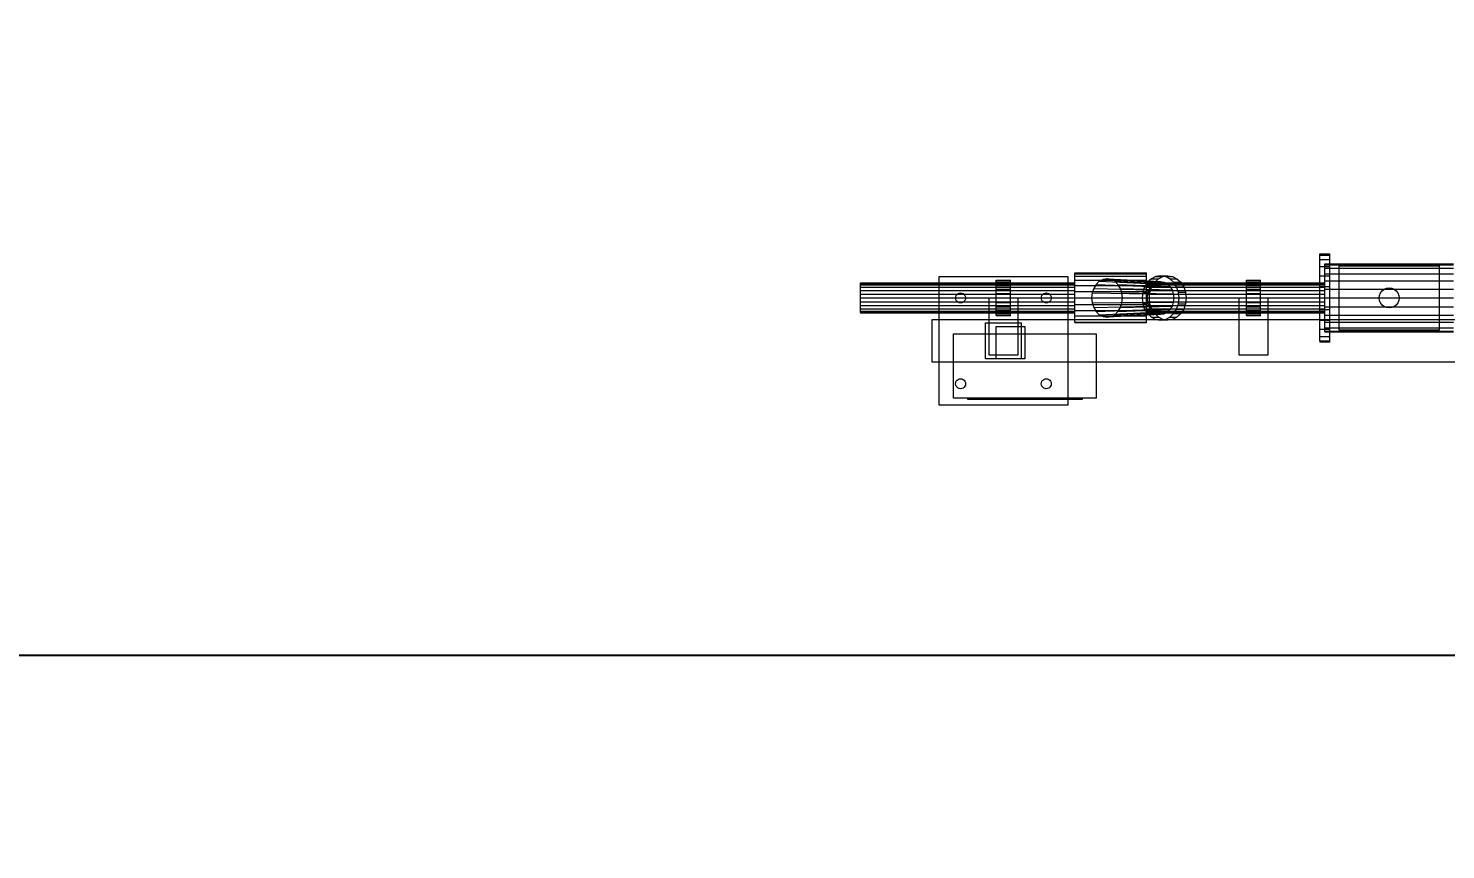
# Model space of a CAD drawing. Header units: millimetres. Extents: x -191664 to 191490, y -197311 to 10263.
# Drawn here: x 11355 to 13339, y -20222 to -19073 of the extents above; entities that cross this region are included whole.
import ezdxf

# ---------------------------------------------------------------- set-up
doc = ezdxf.new("R2010")
doc.units = ezdxf.units.MM
for name, color, linetype, lineweight in [('COTAS_INSTALACION_P', 30, 'Continuous', 0), ('COTAS_O', 1, 'Continuous', 0), ('superior_mezcladora', 7, 'Continuous', 0)]:
    doc.layers.add(name, color=color, linetype=linetype, lineweight=lineweight)
doc.dimstyles.new('PLANTA_100', dxfattribs={"dimtxt": 250, "dimasz": 150, "dimexe": 150, "dimexo": 80, "dimgap": 100, "dimtad": 1, "dimtih": 1, "dimtoh": 1, "dimdec": 1, "dimdsep": 46, "dimcen": 0.09, "dimclrd": 1, "dimclre": 1, "dimclrt": 1, "dimadec": 0, "dimazin": 0, "dimtfac": 1, "dimtdec": 4, "dimtofl": 0, "dimtmove": 0, "dimatfit": 3, "dimfxl": 1, "dimtolj": 1, "dimtzin": 0, "dimarcsym": 0})

# ---------------------------------------------------------------- blocks, each defined once
blk = doc.blocks.new('*D5')
at = {"layer": 'COTAS_INSTALACION_P', "color": 1, "lineweight": -2, "transparency": 16777216}
for p, q in [((-1000, -18080), (-1000, -25850)), ((60117.1, -18080), (60117.1, -25850)), ((-850, -25700), (59967.1, -25700))]:
    blk.add_line(p, q, dxfattribs=at)
at = {"layer": 'COTAS_INSTALACION_P', "color": 1, "transparency": 16777216}
for points in [[(-850, -25675), (-850, -25725), (-1000, -25700)], [(59967.1, -25675), (59967.1, -25725), (60117.1, -25700)]]:
    blk.add_solid(points, dxfattribs=at)
at = {"layer": 'Defpoints', "color": 0, "transparency": 16777216}
for p in [(-1000, -18000), (60117.1, -18000), (60117.1, -25700)]:
    blk.add_point(p, dxfattribs=at)
blk = doc.blocks.new('*D35')
at = {"layer": 'COTAS_O', "color": 1, "lineweight": -2, "transparency": 16777216}
for p, q in [((10569.5, -18730), (10569.5, -20100)), ((16769.5, -18730), (16769.5, -20100)), ((10719.5, -19950), (16619.5, -19950))]:
    blk.add_line(p, q, dxfattribs=at)
at = {"layer": 'COTAS_O', "color": 1, "transparency": 16777216}
for points in [[(10719.5, -19925), (10719.5, -19975), (10569.5, -19950)], [(16619.5, -19925), (16619.5, -19975), (16769.5, -19950)]]:
    blk.add_solid(points, dxfattribs=at)
at = {"layer": 'Defpoints', "color": 0, "transparency": 16777216}
for p in [(10569.5, -18650), (16769.5, -18650), (16769.5, -19950)]:
    blk.add_point(p, dxfattribs=at)

msp = doc.modelspace()

# ---------------------------------------------------------------- linework, layer by layer
at = {"layer": 'superior_mezcladora', "color": 9, "true_color": 0xb9c5c9}
for p, q in [((13162.53, -19390.11), (13162.53, -19388)), ((13162.53, -19388), (13176.53, -19388)), ((13162.53, -19396.31), (13162.53, -19390.11)), ((13162.53, -19390.11), (13176.53, -19390.11)), ((13162.53, -19406.16), (13162.53, -19396.31)), ((13162.53, -19396.31), (13176.53, -19396.31)), ((13169.53, -19403.64), (13169.53, -19402)), ((13169.53, -19402), (13349.53, -19402)), ((13176.53, -19390.11), (13176.53, -19388)), ((13176.53, -19396.31), (13176.53, -19390.11)), ((13176.53, -19406.16), (13176.53, -19396.31)), ((12926.63, -19423.15), (12921.29, -19428.08)), ((12932.85, -19420.06), (12926.63, -19423.15)), ((12926.63, -19423.15), (12936.63, -19423.15)), ((12931.29, -19428.08), (12936.63, -19423.15)), ((12939.53, -19419), (12932.85, -19420.06)), ((12932.85, -19420.06), (12942.85, -19420.06)), ((12936.63, -19423.15), (12942.85, -19420.06)), ((12946.2, -19420.06), (12939.53, -19419)), ((12939.53, -19419), (12949.53, -19419)), ((12942.85, -19420.06), (12949.53, -19419)), ((12952.43, -19423.15), (12946.2, -19420.06)), ((12946.2, -19420.06), (12956.2, -19420.06)), ((12949.53, -19419), (12956.2, -19420.06)), ((12957.77, -19428.08), (12952.43, -19423.15)), ((12952.43, -19423.15), (12962.43, -19423.15)), ((12956.2, -19420.06), (12962.43, -19423.15)), ((12962.43, -19423.15), (12967.77, -19428.08)), ((13162.53, -19419), (13162.53, -19406.16)), ((13162.53, -19406.16), (13176.53, -19406.16)), ((13162.53, -19433.95), (13162.53, -19419)), ((13162.53, -19419), (13176.53, -19419)), ((13169.53, -19408.43), (13169.53, -19403.64)), ((13169.53, -19403.64), (13349.53, -19403.64)), ((13169.53, -19416.06), (13169.53, -19408.43)), ((13169.53, -19408.43), (13349.53, -19408.43)), ((13169.53, -19426), (13169.53, -19416.06)), ((13169.53, -19416.06), (13349.53, -19416.06)), ((13176.53, -19419), (13176.53, -19406.16)), ((13176.53, -19433.95), (13176.53, -19419)), ((12657.72, -19443.24), (12659.53, -19443)), ((12659.53, -19443), (12661.34, -19443.24)), ((12709.53, -19425.85), (12709.53, -19425)), ((12709.53, -19425), (12729.53, -19425)), ((12709.53, -19428.35), (12709.53, -19425.85)), ((12709.53, -19425.85), (12729.53, -19425.85)), ((12709.53, -19432.32), (12709.53, -19428.35)), ((12709.53, -19428.35), (12729.53, -19428.35)), ((12709.53, -19437.5), (12709.53, -19432.32)), ((12709.53, -19432.32), (12729.53, -19432.32)), ((12709.53, -19443.53), (12709.53, -19437.5)), ((12709.53, -19437.5), (12729.53, -19437.5)), ((12729.53, -19425.85), (12729.53, -19425)), ((12729.53, -19428.35), (12729.53, -19425.85)), ((12729.53, -19432.32), (12729.53, -19428.35)), ((12729.53, -19437.5), (12729.53, -19432.32)), ((12729.53, -19443.53), (12729.53, -19437.5)), ((12777.72, -19443.24), (12779.53, -19443)), ((12779.53, -19443), (12781.34, -19443.24)), ((12914.61, -19441.98), (12913.74, -19450)), ((12917.19, -19434.5), (12914.61, -19441.98)), ((12914.61, -19441.98), (12924.61, -19441.98)), ((12921.29, -19428.08), (12917.19, -19434.5)), ((12917.19, -19434.5), (12927.19, -19434.5)), ((12921.29, -19428.08), (12931.29, -19428.08)), ((12923.74, -19450), (12924.61, -19441.98)), ((12924.61, -19441.98), (12927.19, -19434.5)), ((12927.19, -19434.5), (12931.29, -19428.08)), ((12961.87, -19434.5), (12957.77, -19428.08)), ((12957.77, -19428.08), (12967.77, -19428.08)), ((12964.44, -19441.98), (12961.87, -19434.5)), ((12961.87, -19434.5), (12971.87, -19434.5)), ((12965.32, -19450), (12964.44, -19441.98)), ((12964.44, -19441.98), (12974.44, -19441.98)), ((12967.77, -19428.08), (12971.87, -19434.5)), ((12971.87, -19434.5), (12974.44, -19441.98)), ((12974.44, -19441.98), (12975.32, -19450)), ((13059.53, -19425.85), (13059.53, -19425)), ((13059.53, -19425), (13079.53, -19425)), ((13059.53, -19428.35), (13059.53, -19425.85)), ((13059.53, -19425.85), (13079.53, -19425.85)), ((13059.53, -19432.32), (13059.53, -19428.35)), ((13059.53, -19428.35), (13079.53, -19428.35)), ((13059.53, -19437.5), (13059.53, -19432.32)), ((13059.53, -19432.32), (13079.53, -19432.32)), ((13059.53, -19443.53), (13059.53, -19437.5)), ((13059.53, -19437.5), (13079.53, -19437.5)), ((13079.53, -19425.85), (13079.53, -19425)), ((13079.53, -19428.35), (13079.53, -19425.85)), ((13079.53, -19432.32), (13079.53, -19428.35)), ((13079.53, -19437.5), (13079.53, -19432.32)), ((13079.53, -19443.53), (13079.53, -19437.5)), ((13162.53, -19450), (13162.53, -19433.95)), ((13162.53, -19433.95), (13176.53, -19433.95)), ((13169.53, -19437.58), (13169.53, -19426)), ((13169.53, -19426), (13349.53, -19426)), ((13169.53, -19450), (13169.53, -19437.58)), ((13169.53, -19437.58), (13349.53, -19437.58)), ((13176.53, -19450), (13176.53, -19433.95)), ((13246.01, -19446.38), (13247.4, -19443)), ((13247.4, -19443), (13249.63, -19440.1)), ((13249.63, -19440.1), (13252.53, -19437.88)), ((13252.53, -19437.88), (13255.91, -19436.48)), ((13255.91, -19436.48), (13259.53, -19436)), ((13259.53, -19436), (13263.15, -19436.48)), ((13263.15, -19436.48), (13266.53, -19437.88)), ((13266.53, -19437.88), (13269.43, -19440.1)), ((13269.43, -19440.1), (13271.65, -19443)), ((13271.65, -19443), (13273.05, -19446.38)), ((12652.53, -19450), (12652.77, -19448.19)), ((12652.77, -19451.81), (12652.53, -19450)), ((12652.77, -19448.19), (12653.47, -19446.5)), ((12653.47, -19453.5), (12652.77, -19451.81)), ((12653.47, -19446.5), (12654.58, -19445.05)), ((12654.58, -19454.95), (12653.47, -19453.5)), ((12654.58, -19445.05), (12656.03, -19443.94)), ((12656.03, -19456.06), (12654.58, -19454.95)), ((12656.03, -19443.94), (12657.72, -19443.24)), ((12657.72, -19456.76), (12656.03, -19456.06)), ((12659.53, -19457), (12657.72, -19456.76)), ((12661.34, -19456.76), (12659.53, -19457)), ((12661.34, -19443.24), (12663.03, -19443.94)), ((12663.03, -19456.06), (12661.34, -19456.76)), ((12663.03, -19443.94), (12664.48, -19445.05)), ((12664.48, -19454.95), (12663.03, -19456.06)), ((12664.48, -19445.05), (12665.59, -19446.5)), ((12665.59, -19453.5), (12664.48, -19454.95)), ((12665.59, -19446.5), (12666.29, -19448.19)), ((12666.29, -19451.81), (12665.59, -19453.5)), ((12666.29, -19448.19), (12666.53, -19450)), ((12666.53, -19450), (12666.29, -19451.81)), ((12709.53, -19450), (12709.53, -19443.53)), ((12709.53, -19443.53), (12729.53, -19443.53)), ((12709.53, -19456.47), (12709.53, -19450)), ((12709.53, -19450), (12729.53, -19450)), ((12709.53, -19462.5), (12709.53, -19456.47)), ((12709.53, -19456.47), (12729.53, -19456.47)), ((12709.53, -19467.68), (12709.53, -19462.5)), ((12709.53, -19462.5), (12729.53, -19462.5)), ((12729.53, -19450), (12729.53, -19443.53)), ((12729.53, -19456.47), (12729.53, -19450)), ((12729.53, -19462.5), (12729.53, -19456.47)), ((12729.53, -19467.68), (12729.53, -19462.5)), ((12772.53, -19450), (12772.77, -19448.19)), ((12772.77, -19451.81), (12772.53, -19450)), ((12772.77, -19448.19), (12773.47, -19446.5)), ((12773.47, -19453.5), (12772.77, -19451.81)), ((12773.47, -19446.5), (12774.58, -19445.05)), ((12774.58, -19454.95), (12773.47, -19453.5)), ((12774.58, -19445.05), (12776.03, -19443.94)), ((12776.03, -19456.06), (12774.58, -19454.95)), ((12776.03, -19443.94), (12777.72, -19443.24)), ((12777.72, -19456.76), (12776.03, -19456.06)), ((12779.53, -19457), (12777.72, -19456.76)), ((12781.34, -19456.76), (12779.53, -19457)), ((12781.34, -19443.24), (12783.03, -19443.94)), ((12783.03, -19456.06), (12781.34, -19456.76)), ((12783.03, -19443.94), (12784.48, -19445.05)), ((12784.48, -19454.95), (12783.03, -19456.06)), ((12784.48, -19445.05), (12785.59, -19446.5)), ((12785.59, -19453.5), (12784.48, -19454.95)), ((12785.59, -19446.5), (12786.29, -19448.19)), ((12786.29, -19451.81), (12785.59, -19453.5)), ((12786.29, -19448.19), (12786.53, -19450)), ((12786.53, -19450), (12786.29, -19451.81)), ((12913.74, -19450), (12914.61, -19458.02)), ((12913.74, -19450), (12923.74, -19450)), ((12914.61, -19458.02), (12917.19, -19465.5)), ((12914.61, -19458.02), (12924.61, -19458.02)), ((12924.61, -19458.02), (12923.74, -19450)), ((12927.19, -19465.5), (12924.61, -19458.02)), ((12961.87, -19465.5), (12964.44, -19458.02)), ((12964.44, -19458.02), (12965.32, -19450)), ((12964.44, -19458.02), (12974.44, -19458.02)), ((12965.32, -19450), (12975.32, -19450)), ((12974.44, -19458.02), (12971.87, -19465.5)), ((12975.32, -19450), (12974.44, -19458.02)), ((13059.53, -19450), (13059.53, -19443.53)), ((13059.53, -19443.53), (13079.53, -19443.53)), ((13059.53, -19456.47), (13059.53, -19450)), ((13059.53, -19450), (13079.53, -19450)), ((13059.53, -19462.5), (13059.53, -19456.47)), ((13059.53, -19456.47), (13079.53, -19456.47)), ((13059.53, -19467.68), (13059.53, -19462.5)), ((13059.53, -19462.5), (13079.53, -19462.5)), ((13079.53, -19450), (13079.53, -19443.53)), ((13079.53, -19456.47), (13079.53, -19450)), ((13079.53, -19462.5), (13079.53, -19456.47)), ((13079.53, -19467.68), (13079.53, -19462.5)), ((13162.53, -19466.05), (13162.53, -19450)), ((13162.53, -19450), (13176.53, -19450)), ((13169.53, -19462.42), (13169.53, -19450)), ((13169.53, -19450), (13349.53, -19450)), ((13169.53, -19474), (13169.53, -19462.42)), ((13169.53, -19462.42), (13349.53, -19462.42)), ((13176.53, -19466.05), (13176.53, -19450)), ((13245.53, -19450), (13246.01, -19446.38)), ((13246.01, -19453.62), (13245.53, -19450)), ((13247.4, -19457), (13246.01, -19453.62)), ((13249.63, -19459.9), (13247.4, -19457)), ((13252.53, -19462.12), (13249.63, -19459.9)), ((13255.91, -19463.52), (13252.53, -19462.12)), ((13266.53, -19462.12), (13263.15, -19463.52)), ((13269.43, -19459.9), (13266.53, -19462.12)), ((13271.65, -19457), (13269.43, -19459.9)), ((13273.05, -19453.62), (13271.65, -19457)), ((13273.05, -19446.38), (13273.53, -19450)), ((13273.53, -19450), (13273.05, -19453.62)), ((12709.53, -19471.65), (12709.53, -19467.68)), ((12709.53, -19467.68), (12729.53, -19467.68)), ((12709.53, -19474.15), (12709.53, -19471.65)), ((12709.53, -19471.65), (12729.53, -19471.65)), ((12709.53, -19474.15), (12709.53, -19475)), ((12709.53, -19474.15), (12729.53, -19474.15)), ((12729.53, -19475), (12709.53, -19475)), ((12729.53, -19471.65), (12729.53, -19467.68)), ((12729.53, -19474.15), (12729.53, -19471.65)), ((12729.53, -19475), (12729.53, -19474.15)), ((12917.19, -19465.5), (12921.29, -19471.92)), ((12917.19, -19465.5), (12927.19, -19465.5)), ((12921.29, -19471.92), (12926.63, -19476.85)), ((12921.29, -19471.92), (12931.29, -19471.92)), ((12926.63, -19476.85), (12932.85, -19479.94)), ((12926.63, -19476.85), (12936.63, -19476.85)), ((12931.29, -19471.92), (12927.19, -19465.5)), ((12936.63, -19476.85), (12931.29, -19471.92)), ((12932.85, -19479.94), (12939.53, -19481)), ((12932.85, -19479.94), (12942.85, -19479.94)), ((12942.85, -19479.94), (12936.63, -19476.85)), ((12939.53, -19481), (12946.2, -19479.94)), ((12949.53, -19481), (12939.53, -19481)), ((12949.53, -19481), (12942.85, -19479.94)), ((12946.2, -19479.94), (12952.43, -19476.85)), ((12946.2, -19479.94), (12956.2, -19479.94)), ((12956.2, -19479.94), (12949.53, -19481)), ((12952.43, -19476.85), (12957.77, -19471.92)), ((12952.43, -19476.85), (12962.43, -19476.85)), ((12962.43, -19476.85), (12956.2, -19479.94)), ((12957.77, -19471.92), (12961.87, -19465.5)), ((12957.77, -19471.92), (12967.77, -19471.92)), ((12961.87, -19465.5), (12971.87, -19465.5)), ((12967.77, -19471.92), (12962.43, -19476.85)), ((12971.87, -19465.5), (12967.77, -19471.92)), ((13059.53, -19471.65), (13059.53, -19467.68)), ((13059.53, -19467.68), (13079.53, -19467.68)), ((13059.53, -19474.15), (13059.53, -19471.65)), ((13059.53, -19471.65), (13079.53, -19471.65)), ((13059.53, -19474.15), (13059.53, -19475)), ((13059.53, -19474.15), (13079.53, -19474.15)), ((13079.53, -19475), (13059.53, -19475)), ((13079.53, -19471.65), (13079.53, -19467.68)), ((13079.53, -19474.15), (13079.53, -19471.65)), ((13079.53, -19475), (13079.53, -19474.15)), ((13162.53, -19481), (13162.53, -19466.05)), ((13162.53, -19466.05), (13176.53, -19466.05)), ((13162.53, -19493.84), (13162.53, -19481)), ((13162.53, -19481), (13176.53, -19481)), ((13169.53, -19483.94), (13169.53, -19474)), ((13169.53, -19474), (13349.53, -19474)), ((13176.53, -19481), (13176.53, -19466.05)), ((13176.53, -19493.84), (13176.53, -19481)), ((13259.53, -19464), (13255.91, -19463.52)), ((13263.15, -19463.52), (13259.53, -19464)), ((13162.53, -19503.69), (13162.53, -19493.84)), ((13162.53, -19493.84), (13176.53, -19493.84)), ((13169.53, -19491.57), (13169.53, -19483.94)), ((13169.53, -19483.94), (13349.53, -19483.94)), ((13169.53, -19496.36), (13169.53, -19491.57)), ((13169.53, -19491.57), (13349.53, -19491.57)), ((13169.53, -19496.36), (13169.53, -19498)), ((13169.53, -19496.36), (13349.53, -19496.36)), ((13349.53, -19498), (13169.53, -19498)), ((13176.53, -19503.69), (13176.53, -19493.84)), ((13162.53, -19509.89), (13162.53, -19503.69)), ((13162.53, -19503.69), (13176.53, -19503.69)), ((13162.53, -19509.89), (13162.53, -19512)), ((13162.53, -19509.89), (13176.53, -19509.89)), ((13176.53, -19512), (13162.53, -19512)), ((13176.53, -19509.89), (13176.53, -19503.69)), ((13176.53, -19512), (13176.53, -19509.89)), ((12652.53, -19570), (12652.77, -19568.19)), ((12652.77, -19571.81), (12652.53, -19570)), ((12652.77, -19568.19), (12653.47, -19566.5)), ((12653.47, -19573.5), (12652.77, -19571.81)), ((12653.47, -19566.5), (12654.58, -19565.05)), ((12654.58, -19574.95), (12653.47, -19573.5)), ((12654.58, -19565.05), (12656.03, -19563.94)), ((12656.03, -19576.06), (12654.58, -19574.95)), ((12656.03, -19563.94), (12657.72, -19563.24)), ((12657.72, -19576.76), (12656.03, -19576.06)), ((12657.72, -19563.24), (12659.53, -19563)), ((12659.53, -19577), (12657.72, -19576.76)), ((12659.53, -19563), (12661.34, -19563.24)), ((12661.34, -19576.76), (12659.53, -19577)), ((12661.34, -19563.24), (12663.03, -19563.94)), ((12663.03, -19576.06), (12661.34, -19576.76)), ((12663.03, -19563.94), (12664.48, -19565.05)), ((12664.48, -19574.95), (12663.03, -19576.06)), ((12664.48, -19565.05), (12665.59, -19566.5)), ((12665.59, -19573.5), (12664.48, -19574.95)), ((12665.59, -19566.5), (12666.29, -19568.19)), ((12666.29, -19571.81), (12665.59, -19573.5)), ((12666.29, -19568.19), (12666.53, -19570)), ((12666.53, -19570), (12666.29, -19571.81)), ((12772.53, -19570), (12772.77, -19568.19)), ((12772.77, -19571.81), (12772.53, -19570)), ((12772.77, -19568.19), (12773.47, -19566.5)), ((12773.47, -19573.5), (12772.77, -19571.81)), ((12773.47, -19566.5), (12774.58, -19565.05)), ((12774.58, -19574.95), (12773.47, -19573.5)), ((12774.58, -19565.05), (12776.03, -19563.94)), ((12776.03, -19576.06), (12774.58, -19574.95)), ((12776.03, -19563.94), (12777.72, -19563.24)), ((12777.72, -19576.76), (12776.03, -19576.06)), ((12777.72, -19563.24), (12779.53, -19563)), ((12779.53, -19577), (12777.72, -19576.76)), ((12779.53, -19563), (12781.34, -19563.24)), ((12781.34, -19576.76), (12779.53, -19577)), ((12781.34, -19563.24), (12783.03, -19563.94)), ((12783.03, -19576.06), (12781.34, -19576.76)), ((12783.03, -19563.94), (12784.48, -19565.05)), ((12784.48, -19574.95), (12783.03, -19576.06)), ((12784.48, -19565.05), (12785.59, -19566.5)), ((12785.59, -19573.5), (12784.48, -19574.95)), ((12785.59, -19566.5), (12786.29, -19568.19)), ((12786.29, -19571.81), (12785.59, -19573.5)), ((12786.29, -19568.19), (12786.53, -19570)), ((12786.53, -19570), (12786.29, -19571.81))]:
    msp.add_line(p, q, dxfattribs=at)
at = {"layer": 'superior_mezcladora', "color": 139, "true_color": 0x344b58}
for p, q in [((12629.53, -19600), (12629.53, -19420)), ((12629.53, -19420), (12809.53, -19420)), ((12809.53, -19420), (12809.53, -19600)), ((13189.53, -19495), (13189.53, -19405)), ((13189.53, -19405), (13329.53, -19405)), ((13329.53, -19405), (13329.53, -19495)), ((12699.53, -19530), (12699.53, -19450)), ((12699.53, -19450), (12739.53, -19450)), ((12739.53, -19450), (12739.53, -19530)), ((13049.53, -19530), (13049.53, -19450)), ((13049.53, -19450), (13089.53, -19450)), ((13089.53, -19450), (13089.53, -19530)), ((12619.53, -19540), (12619.53, -19480)), ((12619.53, -19480), (14919.53, -19480)), ((12649.53, -19590), (12649.53, -19500)), ((12649.53, -19500), (12849.53, -19500)), ((12694.53, -19535), (12694.53, -19485)), ((12694.53, -19485), (12744.53, -19485)), ((12709.53, -19535), (12709.53, -19490)), ((12709.53, -19490), (12749.53, -19490)), ((12744.53, -19485), (12744.53, -19535)), ((12749.53, -19490), (12749.53, -19535)), ((12849.53, -19500), (12849.53, -19590)), ((13329.53, -19495), (13189.53, -19495)), ((14919.53, -19540), (12619.53, -19540)), ((12744.53, -19535), (12694.53, -19535)), ((12739.53, -19530), (12699.53, -19530)), ((12749.53, -19535), (12709.53, -19535)), ((13089.53, -19530), (13049.53, -19530)), ((12809.53, -19600), (12629.53, -19600)), ((12849.53, -19590), (12649.53, -19590))]:
    msp.add_line(p, q, dxfattribs=at)
at = {"layer": 'superior_mezcladora', "color": 55, "true_color": 0xb2944d}
for p, q in [((12819.53, -19416.19), (12819.53, -19415)), ((12819.53, -19415), (12919.53, -19415)), ((12819.53, -19419.69), (12819.53, -19416.19)), ((12819.53, -19416.19), (12919.53, -19416.19)), ((12819.53, -19425.25), (12819.53, -19419.69)), ((12819.53, -19419.69), (12919.53, -19419.69)), ((12864.53, -19423), (12858.94, -19423.92)), ((12870.12, -19423.92), (12864.53, -19423)), ((12864.53, -19423), (12939.53, -19427)), ((12919.53, -19416.19), (12919.53, -19415)), ((12919.53, -19419.69), (12919.53, -19416.19)), ((12919.53, -19425.25), (12919.53, -19419.69)), ((12819.53, -19432.5), (12819.53, -19425.25)), ((12819.53, -19425.25), (12919.53, -19425.25)), ((12819.53, -19440.94), (12819.53, -19432.5)), ((12819.53, -19432.5), (12919.53, -19432.5)), ((12819.53, -19450), (12819.53, -19440.94)), ((12819.53, -19440.94), (12919.53, -19440.94)), ((12843.66, -19443.01), (12842.93, -19450)), ((12845.82, -19436.5), (12843.66, -19443.01)), ((12843.66, -19443.01), (12921.76, -19444.05)), ((12849.26, -19430.91), (12845.82, -19436.5)), ((12845.82, -19436.5), (12923.59, -19438.5)), ((12853.73, -19426.62), (12849.26, -19430.91)), ((12849.26, -19430.91), (12926.52, -19433.74)), ((12858.94, -19423.92), (12853.73, -19426.62)), ((12853.73, -19426.62), (12930.33, -19430.08)), ((12858.94, -19423.92), (12934.77, -19427.78)), ((12875.33, -19426.62), (12870.12, -19423.92)), ((12870.12, -19423.92), (12944.29, -19427.78)), ((12879.8, -19430.91), (12875.33, -19426.62)), ((12875.33, -19426.62), (12948.73, -19430.08)), ((12883.23, -19436.5), (12879.8, -19430.91)), ((12879.8, -19430.91), (12952.54, -19433.74)), ((12885.39, -19443.01), (12883.23, -19436.5)), ((12883.23, -19436.5), (12955.46, -19438.5)), ((12886.13, -19450), (12885.39, -19443.01)), ((12885.39, -19443.01), (12957.3, -19444.05)), ((12919.53, -19432.5), (12919.53, -19425.25)), ((12919.53, -19440.94), (12919.53, -19432.5)), ((12919.53, -19450), (12919.53, -19440.94)), ((12921.76, -19444.05), (12923.59, -19438.5)), ((12923.59, -19438.5), (12926.52, -19433.74)), ((12926.52, -19433.74), (12930.33, -19430.08)), ((12930.33, -19430.08), (12934.77, -19427.78)), ((12934.77, -19427.78), (12939.53, -19427)), ((12939.53, -19427), (12944.29, -19427.78)), ((12944.29, -19427.78), (12948.73, -19430.08)), ((12948.73, -19430.08), (12952.54, -19433.74)), ((12952.54, -19433.74), (12955.46, -19438.5)), ((12955.46, -19438.5), (12957.3, -19444.05)), ((12819.53, -19459.06), (12819.53, -19450)), ((12819.53, -19450), (12919.53, -19450)), ((12819.53, -19467.5), (12819.53, -19459.06)), ((12819.53, -19459.06), (12919.53, -19459.06)), ((12842.93, -19450), (12843.66, -19456.99)), ((12842.93, -19450), (12921.13, -19450)), ((12843.66, -19456.99), (12921.76, -19455.95)), ((12843.66, -19456.99), (12845.82, -19463.5)), ((12845.82, -19463.5), (12923.59, -19461.5)), ((12883.23, -19463.5), (12885.39, -19456.99)), ((12883.23, -19463.5), (12955.46, -19461.5)), ((12885.39, -19456.99), (12886.13, -19450)), ((12885.39, -19456.99), (12957.3, -19455.95)), ((12886.13, -19450), (12957.93, -19450)), ((12919.53, -19459.06), (12919.53, -19450)), ((12919.53, -19467.5), (12919.53, -19459.06)), ((12921.13, -19450), (12921.76, -19444.05)), ((12921.76, -19455.95), (12921.13, -19450)), ((12923.59, -19461.5), (12921.76, -19455.95)), ((12926.52, -19466.26), (12923.59, -19461.5)), ((12955.46, -19461.5), (12952.54, -19466.26)), ((12957.3, -19455.95), (12955.46, -19461.5)), ((12957.3, -19444.05), (12957.93, -19450)), ((12957.93, -19450), (12957.3, -19455.95)), ((12819.53, -19474.75), (12819.53, -19467.5)), ((12819.53, -19467.5), (12919.53, -19467.5)), ((12819.53, -19480.31), (12819.53, -19474.75)), ((12819.53, -19474.75), (12919.53, -19474.75)), ((12819.53, -19483.81), (12819.53, -19480.31)), ((12819.53, -19480.31), (12919.53, -19480.31)), ((12845.82, -19463.5), (12849.26, -19469.09)), ((12849.26, -19469.09), (12926.52, -19466.26)), ((12849.26, -19469.09), (12853.73, -19473.38)), ((12853.73, -19473.38), (12930.33, -19469.92)), ((12853.73, -19473.38), (12858.94, -19476.08)), ((12858.94, -19476.08), (12934.77, -19472.22)), ((12858.94, -19476.08), (12864.53, -19477)), ((12939.53, -19473), (12864.53, -19477)), ((12864.53, -19477), (12870.12, -19476.08)), ((12870.12, -19476.08), (12944.29, -19472.22)), ((12870.12, -19476.08), (12875.33, -19473.38)), ((12875.33, -19473.38), (12879.8, -19469.09)), ((12875.33, -19473.38), (12948.73, -19469.92)), ((12879.8, -19469.09), (12883.23, -19463.5)), ((12879.8, -19469.09), (12952.54, -19466.26)), ((12919.53, -19474.75), (12919.53, -19467.5)), ((12919.53, -19480.31), (12919.53, -19474.75)), ((12919.53, -19483.81), (12919.53, -19480.31)), ((12930.33, -19469.92), (12926.52, -19466.26)), ((12934.77, -19472.22), (12930.33, -19469.92)), ((12939.53, -19473), (12934.77, -19472.22)), ((12944.29, -19472.22), (12939.53, -19473)), ((12948.73, -19469.92), (12944.29, -19472.22)), ((12952.54, -19466.26), (12948.73, -19469.92)), ((12819.53, -19483.81), (12819.53, -19485)), ((12819.53, -19483.81), (12919.53, -19483.81)), ((12919.53, -19485), (12819.53, -19485)), ((12919.53, -19485), (12919.53, -19483.81))]:
    msp.add_line(p, q, dxfattribs=at)
at = {"layer": 'superior_mezcladora', "color": 134, "true_color": 0x238fa9}
for p, q in [((12519.53, -19429.52), (12519.53, -19428.8)), ((12519.53, -19428.8), (12819.53, -19428.8)), ((12519.53, -19431.64), (12519.53, -19429.52)), ((12519.53, -19429.52), (12819.53, -19429.52)), ((12519.53, -19435.01), (12519.53, -19431.64)), ((12519.53, -19431.64), (12819.53, -19431.64)), ((12519.53, -19439.4), (12519.53, -19435.01)), ((12519.53, -19435.01), (12819.53, -19435.01)), ((12519.53, -19444.51), (12519.53, -19439.4)), ((12519.53, -19439.4), (12819.53, -19439.4)), ((12819.53, -19429.52), (12819.53, -19428.8)), ((12819.53, -19431.64), (12819.53, -19429.52)), ((12819.53, -19435.01), (12819.53, -19431.64)), ((12819.53, -19439.4), (12819.53, -19435.01)), ((12819.53, -19444.51), (12819.53, -19439.4)), ((12919.53, -19429.52), (12919.53, -19428.8)), ((12919.53, -19428.8), (13169.53, -19428.8)), ((12919.53, -19431.64), (12919.53, -19429.52)), ((12919.53, -19429.52), (13169.53, -19429.52)), ((12919.53, -19435.01), (12919.53, -19431.64)), ((12919.53, -19431.64), (13169.53, -19431.64)), ((12919.53, -19439.4), (12919.53, -19435.01)), ((12919.53, -19435.01), (13169.53, -19435.01)), ((12919.53, -19444.51), (12919.53, -19439.4)), ((12919.53, -19439.4), (13169.53, -19439.4)), ((13169.53, -19429.52), (13169.53, -19428.8)), ((13169.53, -19431.64), (13169.53, -19429.52)), ((13169.53, -19435.01), (13169.53, -19431.64)), ((13169.53, -19439.4), (13169.53, -19435.01)), ((13169.53, -19444.51), (13169.53, -19439.4)), ((12519.53, -19450), (12519.53, -19444.51)), ((12519.53, -19444.51), (12819.53, -19444.51)), ((12519.53, -19455.49), (12519.53, -19450)), ((12519.53, -19450), (12819.53, -19450)), ((12519.53, -19460.6), (12519.53, -19455.49)), ((12519.53, -19455.49), (12819.53, -19455.49)), ((12519.53, -19464.99), (12519.53, -19460.6)), ((12519.53, -19460.6), (12819.53, -19460.6)), ((12819.53, -19450), (12819.53, -19444.51)), ((12819.53, -19455.49), (12819.53, -19450)), ((12819.53, -19460.6), (12819.53, -19455.49)), ((12819.53, -19464.99), (12819.53, -19460.6)), ((12919.53, -19450), (12919.53, -19444.51)), ((12919.53, -19444.51), (13169.53, -19444.51)), ((12919.53, -19455.49), (12919.53, -19450)), ((12919.53, -19450), (13169.53, -19450)), ((12919.53, -19460.6), (12919.53, -19455.49)), ((12919.53, -19455.49), (13169.53, -19455.49)), ((12919.53, -19464.99), (12919.53, -19460.6)), ((12919.53, -19460.6), (13169.53, -19460.6)), ((13169.53, -19450), (13169.53, -19444.51)), ((13169.53, -19455.49), (13169.53, -19450)), ((13169.53, -19460.6), (13169.53, -19455.49)), ((13169.53, -19464.99), (13169.53, -19460.6)), ((12519.53, -19468.36), (12519.53, -19464.99)), ((12519.53, -19464.99), (12819.53, -19464.99)), ((12519.53, -19470.48), (12519.53, -19468.36)), ((12519.53, -19468.36), (12819.53, -19468.36)), ((12519.53, -19470.48), (12519.53, -19471.2)), ((12519.53, -19470.48), (12819.53, -19470.48)), ((12819.53, -19471.2), (12519.53, -19471.2)), ((12819.53, -19468.36), (12819.53, -19464.99)), ((12819.53, -19470.48), (12819.53, -19468.36)), ((12819.53, -19471.2), (12819.53, -19470.48)), ((12919.53, -19468.36), (12919.53, -19464.99)), ((12919.53, -19464.99), (13169.53, -19464.99)), ((12919.53, -19470.48), (12919.53, -19468.36)), ((12919.53, -19468.36), (13169.53, -19468.36)), ((12919.53, -19470.48), (12919.53, -19471.2)), ((12919.53, -19470.48), (13169.53, -19470.48)), ((13169.53, -19471.2), (12919.53, -19471.2)), ((13169.53, -19468.36), (13169.53, -19464.99)), ((13169.53, -19470.48), (13169.53, -19468.36)), ((13169.53, -19471.2), (13169.53, -19470.48))]:
    msp.add_line(p, q, dxfattribs=at)
at = {"layer": 'superior_mezcladora', "color": 253, "true_color": 0x8fc2bd}
for p, q in [((13204.53, -19497), (13204.53, -19495)), ((13204.53, -19495), (13314.53, -19495)), ((13314.53, -19497), (13204.53, -19497)), ((13314.53, -19495), (13314.53, -19497))]:
    msp.add_line(p, q, dxfattribs=at)
at = {"layer": 'superior_mezcladora', "color": 123, "true_color": 0x86bdb6}
for p, q in [((12669.53, -19592), (12669.53, -19590)), ((12669.53, -19590), (12829.53, -19590)), ((12829.53, -19592), (12669.53, -19592)), ((12829.53, -19590), (12829.53, -19592))]:
    msp.add_line(p, q, dxfattribs=at)

# ---------------------------------------------------------------- dimensions: what is measured, and where the dimension line sits
at = {"layer": 'COTAS_INSTALACION_P'}
dim = msp.add_aligned_dim(p1=(-1000, -18000), p2=(60117.12, -18000), distance=-7700, text='<> P', dimstyle='PLANTA_100', dxfattribs=at)
dim.commit()
dim.dimension.update_dxf_attribs({"geometry": '*D5', "text_midpoint": (29558.56, -25700)})
at = {"layer": 'COTAS_O'}
dim = msp.add_aligned_dim(p1=(10569.53, -18650), p2=(16769.53, -18650), distance=-1300, text='<> O', dimstyle='PLANTA_100', dxfattribs=at)
dim.commit()
dim.dimension.update_dxf_attribs({"geometry": '*D35', "text_midpoint": (13669.53, -19950)})

doc.saveas('drawing.dxf')
